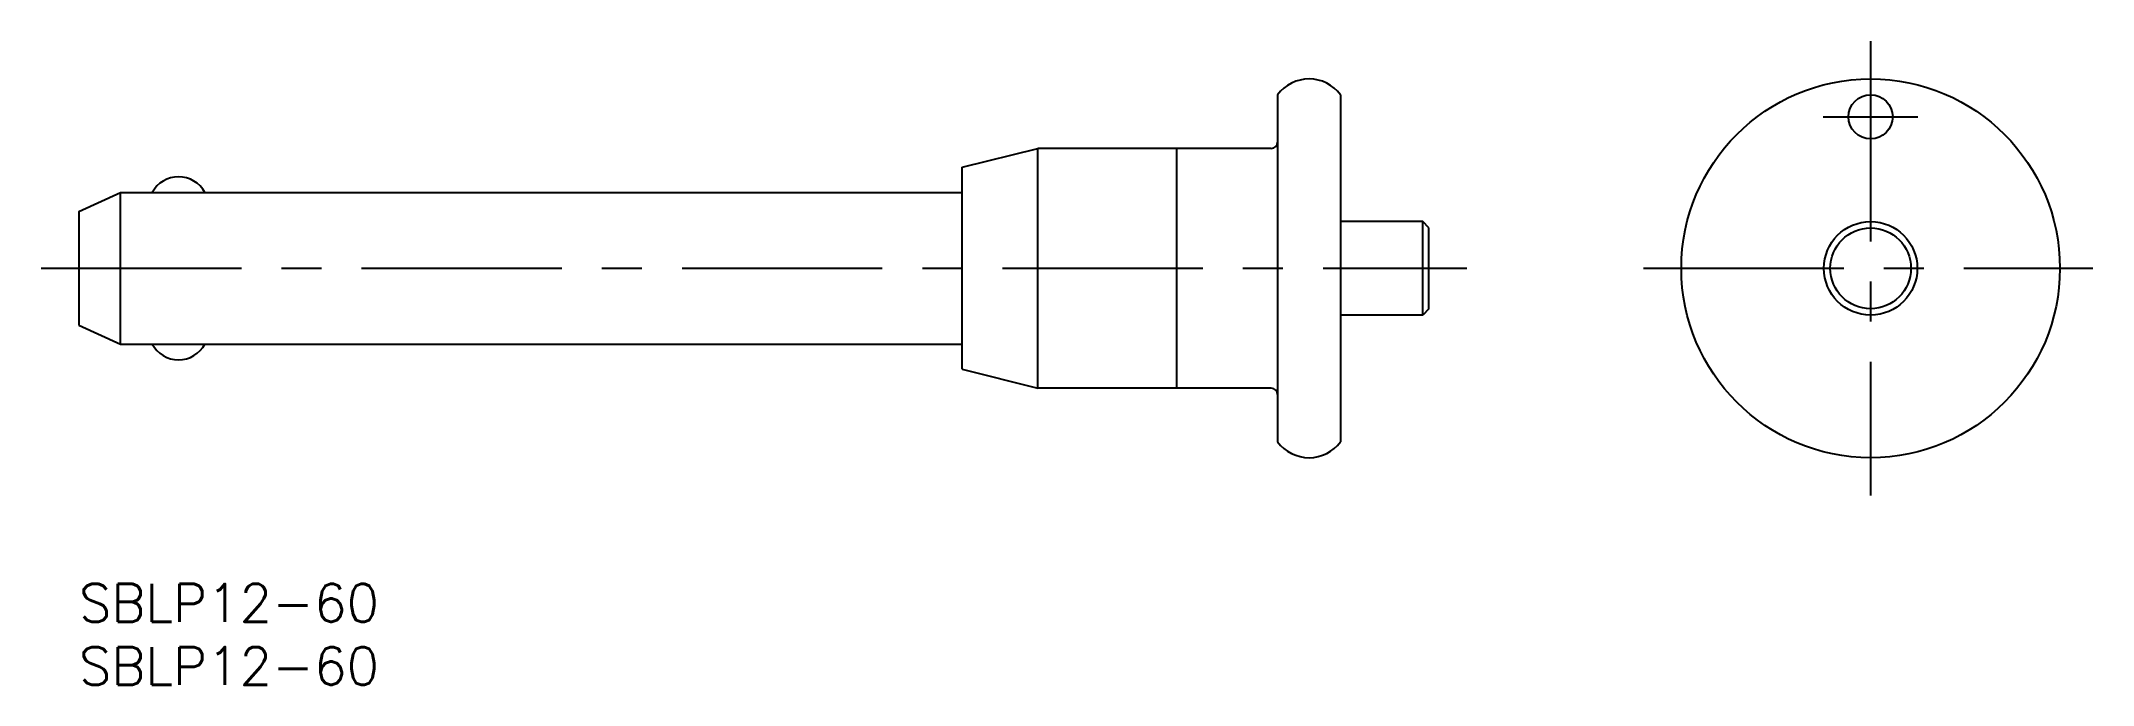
# Model space of a CAD drawing. Extents: x -3 to 160, y -8 to 43.
import ezdxf

# ---------------------------------------------------------------- set-up
doc = ezdxf.new("R2010")
doc.units = 0
doc.header["$LTSCALE"] = 0.5
doc.linetypes.add('CENTER', pattern=[50.8, 31.75, -6.35, 6.35, -6.35])
for name, color, linetype in [('MSM_CENTER', 1, 'CENTER'), ('MSM_CONTINUOUS', 7, 'CONTINUOUS'), ('MSM_PART_NUMBER', 7, 'CONTINUOUS')]:
    doc.layers.add(name, color=color, linetype=linetype)
doc.styles.get("Standard").update_dxf_attribs({"font": 'txt.shx', "height": 3, "bigfont": 'bigfont.shx'})

# ---------------------------------------------------------------- blocks, each defined once
blk = doc.blocks.new('*U10')
at = {"layer": 'MSM_PART_NUMBER'}
blk.add_text('SBLP12-60', height=3, dxfattribs=at).set_placement((0, -3))
blk = doc.blocks.new('*U11')
at = {"layer": 'MSM_PART_NUMBER'}
blk.add_text('SBLP12-60', height=3, dxfattribs=at).set_placement((0, -8))

msp = doc.modelspace()

# ---------------------------------------------------------------- linework, layer by layer
at = {"layer": 'MSM_CENTER'}
for p, q in [((142, 43), (142, 7)), ((138.25, 37), (145.75, 37)), ((-3, 25), (110, 25)), ((124, 25), (159.62, 25))]:
    msp.add_line(p, q, dxfattribs=at)
at = {"layer": 'MSM_CONTINUOUS'}
for p, q in [((95, 38.75), (95, 11.25)), ((100, 11.25), (100, 38.75)), ((70, 33), (76, 34.5)), ((94.5, 34.5), (76, 34.5)), ((76, 15.5), (76, 34.5)), ((87, 34.5), (87, 15.5)), ((70, 17), (70, 33)), ((0, 29.5), (3.3, 31)), ((3.3, 31), (70, 31)), ((3.3, 19), (3.3, 31)), ((0, 29.5), (0, 20.5)), ((106.5, 28.7), (100, 28.7)), ((107, 28.2), (106.5, 28.7)), ((106.5, 21.3), (106.5, 28.7)), ((107, 21.8), (107, 28.2)), ((106.5, 21.3), (100, 21.3)), ((107, 21.8), (106.5, 21.3)), ((0, 20.5), (3.3, 19)), ((3.3, 19), (70, 19)), ((70, 17), (76, 15.5)), ((94.5, 15.5), (76, 15.5))]:
    msp.add_line(p, q, dxfattribs=at)
for centre, radius in [((142, 25), 15), ((142, 37), 1.75), ((142, 25), 3.7), ((142, 25), 3.2)]:
    msp.add_circle(centre, radius, dxfattribs=at)
for centre, radius, start, end in [((97.5, 36.88), 3.12, 36.8455, 143.1545), ((94.5, 35), 0.5, 270, 0), ((7.9, 29.87), 2.38, 28.3636, 151.6364), ((7.9, 20.13), 2.38, 208.3636, 331.6364), ((94.5, 15), 0.5, 0, 90), ((97.5, 13.12), 3.12, 216.8455, 323.1545)]:
    msp.add_arc(centre, radius, start, end, dxfattribs=at)

# ---------------------------------------------------------------- block references
for name in ['*U10', '*U11']:
    msp.add_blockref(name, (0, 0), dxfattribs=at)

doc.saveas('drawing.dxf')
